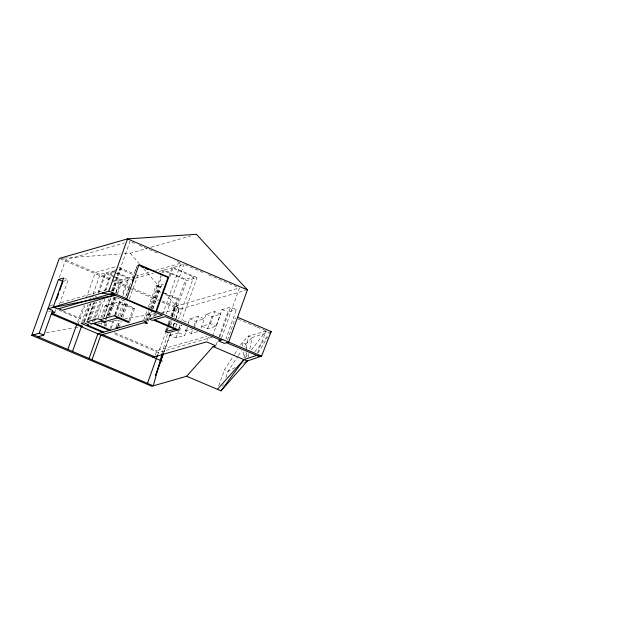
<?xml version="1.0" encoding="UTF-8"?>
<svg xmlns="http://www.w3.org/2000/svg" width="635" height="635" viewBox="0 0 635 635"><rect width="100%" height="100%" fill="white"/><g stroke="black" fill="none" stroke-linecap="round" stroke-linejoin="round"><path stroke-width="0.48" stroke-dasharray="3.17 2.38" d="M244.253 357.759L245.372 352.084M246.118 348.305L248.547 336.01L266.176 330.97L267.827 331.152M248.166 357.235L248.73 354.425M249.857 348.79L252.119 337.534L269.327 332.105M162.076 353.671L167.521 333.812M169.331 327.192L171.148 320.572M172.18 316.786L175.03 306.387L239.474 287.941L220.766 340.185M163.989 351.988L170.585 333.47M173.22 326.065L174.538 322.358M175.855 318.659L179.149 309.396L245.499 290.401M59.301 277.4L65.588 259.85L124.341 243.03M54.872 312.356L55.809 309.753M59.388 304.443L68.159 279.94L64.54 278.4M77.581 322.159L83.447 305.76M86.098 298.371L95.353 272.51L116.53 266.446M78.137 324.334L85.265 304.427M81.597 322.524L88.114 304.332M83.368 321.159L89.376 304.371M93.051 294.108L100.068 274.51L104.926 273.121L112.76 276.455M84.082 321.81L90.599 303.617M84.471 321.786L90.988 303.594M87.13 320.937L93.647 302.744M87.94 319.976L94.131 302.697M88.217 319.77L94.567 302.046M97.909 292.719L104.926 273.121M89.305 319.461L95.313 302.673M98.655 293.338L106.005 272.812L111.633 271.201L114.244 272.312M90.424 319.27L96.615 301.982M92.17 322.032L93.147 319.302M93.472 318.397L99.663 301.109M93.599 321.58L94.599 318.786M94.932 317.849L100.949 301.053M104.624 290.79L111.633 271.201M94.671 321.278L102.354 299.815M105.696 290.489L112.712 270.891L119.65 268.907L135.318 275.566M98.155 317.762L104.839 299.101M100.846 317.849L105.156 305.816L119.436 301.728L134.58 308.173L129.937 321.127M102.275 317.421L108.958 298.76M111.633 291.298L119.65 268.907M112.252 291.052L130.024 241.403L128.127 241.943M103.537 317.921L110.887 297.378L103.576 317.929M113.07 291.29L121.245 268.446M101.235 324.461L101.91 322.596M113.268 290.87L116.61 281.543L121.46 280.154L116.784 293.211M106.331 316.976L109.641 307.729L122.523 304.038L133.183 308.57L134.58 308.173M105.458 319.849L113.808 296.521M115.824 292.576L117.062 289.108L113.49 287.591L108.791 288.933M104.005 326.207L104.997 323.437M106.315 319.738L107.307 316.968M107.64 316.047L114.586 296.648M115.911 292.957L119.547 282.797L131.794 279.289M108.394 315.659L115.07 296.997M105.093 325.874L105.759 324.009M108.768 315.611L115.451 296.95M105.839 326.493L107.505 321.826M109.514 316.23L116.197 297.569M117.531 293.838L122.539 279.844L128.175 278.233L122.158 295.029M114.792 314.682L119.436 301.728M110.133 328.612L113.141 320.215M115.141 314.619L120.491 299.688M111.204 328.311L113.879 320.842M115.88 315.246L121.563 299.387M122.896 295.656L129.246 277.924L132.715 276.931M118.221 316.063L122.523 304.038M125.73 296.593L131.024 281.813M132.35 278.122L137.446 265.057L134.469 273.367M126.532 295.529L130.175 285.369M116.229 326.58L118.57 320.048M119.904 316.317L125.254 301.387L114.689 296.902M117.832 326.128L119.832 320.524M121.174 316.794L126.516 301.863M118.15 326.319L120.15 320.723M121.491 316.992L126.833 302.062M119.078 327.731L121.412 321.199M122.753 317.468L128.095 302.538M129.437 298.807L137.787 275.479L150.955 271.709M128.873 320.596L133.183 308.57M143.812 319.826L147.098 310.65M148.407 306.975L155.964 285.869L161.83 284.194L163.306 284.821M144.526 321.699L148.534 310.507M148.868 309.57L162.893 270.383L186.793 280.543L197.056 277.606L181.689 320.524M146.034 320.429L150.043 309.237M150.376 308.3L161.734 276.574M163.076 272.844L164.076 270.05L185.73 279.257L193.691 276.971L178.657 318.96M146.748 321.08L151.019 309.15M151.352 308.229L158.909 287.123L163.1 285.925M147.264 320.723L151.257 309.57M151.59 308.642L157.917 290.973L159.091 290.639L160.901 291.409M148.106 321.318L149.106 318.532M149.439 317.603L152.106 310.166M152.44 309.229L159.091 290.639M150.003 317.23L152.63 309.888M152.964 308.967L161.83 284.194M153.607 316.643L154.591 313.888M154.662 316.286L155.67 313.484M169.029 276.161L172.037 267.772L193.691 276.971M155.781 315.968L156.448 314.095M169.815 276.781L173.157 267.446L183.983 264.351L203.089 272.471M162.671 314.412L181.046 263.096L174.665 260.382M166.283 313.793L183.983 264.351M155.265 355.021L156.813 350.687L206.915 336.344M165.56 330.644L166.56 327.858M167.886 324.144L169.553 319.492M170.886 315.77L176.879 299.037L178.054 298.704L171.728 316.365M157.567 355.171L165.441 333.169M165.775 332.248L167.426 327.628M167.759 326.707L170.069 320.238M171.394 316.548L175.03 306.387M166.735 330.311L168.402 325.66M168.735 324.731L170.069 321.016M167.354 330.573L169.029 325.906M169.362 324.969L171.029 320.31M172.371 316.571L185.73 279.257M170.759 325.326L172.093 321.596M173.768 316.936L186.793 280.543M163.338 353.552L170.585 333.319M173.22 325.953L174.538 322.278M175.855 318.595L179.149 309.396L164.981 293.14M187.484 327.533L184.666 335.399L175.927 337.907L170.029 335.399L170.656 333.645M173.164 326.652L174.419 323.151L176.165 322.651M175.649 327.358L177.324 322.691M178.681 328.922L180.348 324.263M175.927 337.907L178.427 330.906M178.745 330.033L180.308 325.66L182.054 325.16M170.029 335.399L178.768 332.899L181.586 325.025M197.382 331.7L191.262 333.454L185.372 330.946L186.706 327.215M188.047 323.485L189.714 318.818L198.453 316.317L204.351 318.818L195.612 321.326L189.714 318.818M191.262 333.454L192.603 329.724M193.937 325.985L195.612 321.326M194.112 328.446L198.453 316.317M201.009 328.152L206.01 314.111L214.749 311.61L220.639 314.111L216.297 326.239L207.558 328.747L201.668 326.239L210.407 323.739L216.297 326.239M207.558 328.747L211.899 316.619L220.639 314.111M210.407 323.739L214.749 311.61M207.248 340.138L208.804 335.804M212.455 336.296L222.02 309.578L230.473 307.157L236.371 309.658L225.933 338.812M216.17 344.876L217.48 341.233M219.107 336.677L227.917 312.079L236.371 309.658M219.71 337.217L230.473 307.157M227.505 339.971L235.41 317.889M218.734 385.778L224.576 369.729L234.188 354.909M222.631 386.405L223.282 384.619M225.877 377.492L228.155 371.253L237.76 356.425M257.572 352.75L266.176 330.97L251.111 350.345M258.008 352.997L267.597 337.312M234.72 354.084L237.927 349.147M240.594 345.027L242.197 342.559L248.547 336.01L252.119 337.534L245.769 344.075L244.165 346.551M238.292 355.608L241.498 350.663M245.078 358.092L248.698 353.449M254.706 351.925L268.097 335.304M235.156 367.522L228.155 371.253L224.576 369.729M243.03 363.323L245.658 361.918M124.293 253.675L130.199 253.238L147.185 248.38M150.963 247.301L190.603 235.95M62.976 281.424L68.159 279.94M155.654 270.367L181.046 263.096M135.565 278.209L153.472 273.082M159.131 271.462L172.037 267.772M49.935 305.784L53.467 304.768M60.896 302.641L107.855 289.203M111.435 290.719L117.062 289.108M48.649 311.594L50.411 311.087M185.372 330.946L193.238 328.692M212.13 337.217L158.496 352.568L113.014 333.232M46.395 332.764L73.723 327.954M74.7 327.779L78.605 327.088M90.321 325.033L92.273 324.683M98.131 323.652L101.06 323.144M108.871 321.762L119.602 319.873M124.484 319.016L155.726 313.523M161.584 312.491L179.149 309.396L159.179 300.903M64.214 258.072L120.356 253.96M131.85 242.181L134.58 243.34M139.136 245.277L159.179 253.802M208.542 274.788L238.562 287.552M173.157 267.446L197.056 277.606M222.02 309.578L227.917 312.079M118.888 267.446L134.302 274.002M135.176 274.368L137.787 275.479M238.125 319.04L256.222 326.739M257.127 327.12L261.652 329.041M262.557 329.43L265.271 330.581M155.964 285.869L158.909 287.123M112.712 270.891L116.189 272.375M117.062 272.74L129.246 277.924M164.513 292.941L178.054 298.704M115.118 272.677L128.175 278.233M157.917 290.973L161.528 292.513M162.433 292.894L176.879 299.037M206.01 314.111L211.899 316.619M106.005 272.812L114.705 276.511M115.578 276.884L122.539 279.844M113.625 276.82L121.46 280.154M61.055 257.929L111.387 279.321M112.252 279.694L158.663 299.426M162.298 300.966L180.927 308.888M60.198 258.818L111.046 280.44M111.958 280.829L129.207 288.163M130.119 288.544L158.266 300.514M183.158 320.651L189.047 323.159M174.419 323.151L180.308 325.66M95.099 296.101L96.671 296.767M178.768 332.899L184.666 335.399M91.043 296.14L93.401 297.14M89.471 297.712L91.043 298.379M105.156 305.816L109.641 307.729M114.546 332.716L156.813 350.687M63.119 310.975L80.28 318.278L78.819 318.691L58.976 310.253M130.199 253.238L139.216 263.588M143.724 268.756L161.758 289.449M242.57 346.353L242.197 342.559L245.769 344.075L246.221 348.774M243.134 352.052L243.689 357.743M246.586 352.536L247.047 357.227"/><path stroke-width="0.95" d="M117.499 327.057L117.475 328.184L115.895 327.517L117.499 327.057L119.078 327.731M162.076 353.671L153.265 385.826L33.52 334.828M155.75 375.031L163.338 353.552M155.75 375.142L163.33 353.846M153.003 357.219L206.629 341.868L215.844 345.789L213.114 346.567L186.674 376.261L151.789 386.255L31.75 335.336L59.285 258.429L127.532 238.895L196.413 234.291L247.404 289.862L228.695 342.106L224.298 343.368L218.408 340.86L222.798 339.606M31.75 335.336L39.227 333.2L58.452 279.503L63.635 278.019L53.237 307.062L57.761 308.983L113.355 293.068M38.052 336.756L43.751 335.121L52.578 310.467L48.054 308.539L114.895 295.172L102.195 293.045M56.475 299.577L58.753 293.227M59.73 290.505L62.651 282.337M67.818 349.417L76.652 324.755L78.137 324.334M72.533 351.417L81.359 326.763L82.844 326.334L51.919 313.198L54.872 312.356L52.189 311.213M53.237 307.062L108.823 291.147L127.532 238.895L247.404 289.862M89.067 358.45L97.901 333.796L143.478 320.746L146.423 321.993L145.367 322.294L147.447 323.175L146.264 323.517L144.193 322.636L100.838 335.042L92.011 359.696M132.278 281.456L133.929 276.836M111.316 293.656L124.738 299.363L126.778 298.775L139.017 264.604L168.743 277.249L156.512 311.42L155.726 311.642L125.992 298.998M155.726 311.642L167.965 277.471L168.743 277.249M147.495 383.286L157.567 355.171M270.129 333.184L271.137 331.534L237.585 317.27M186.674 376.261L221.012 390.858L243.88 359.648L256.492 355.473L261.564 356.084L271.137 331.534L269.915 333.042M221.012 390.858L247.412 360.99L261.564 356.084L156.512 311.42M217.44 389.342L243.88 359.648L247.412 360.99L245.658 361.918M114.895 295.172L62.301 310.229L58.722 308.705M100.187 319.699L114.467 315.611L129.611 322.048L128.214 322.445L117.554 317.913L114.467 315.611M104.672 321.604L117.554 317.913M178.348 329.859L174.982 329.224L165.227 331.581L168.084 332.796L178.348 329.859L154.448 319.699L165.283 316.595L220.766 340.185M259.834 356.687L226.52 342.733M139.129 265.216L167.965 277.471M141.049 266.589L143.756 267.732M145.558 268.502L148.257 269.653M108.823 291.147L126.778 298.775M125.214 299.228L162.338 315.349L149.344 319.064L152.289 320.318L153.329 320.016L174.982 329.224M58.452 279.503L62.976 281.424M213.114 346.567L243.88 359.648M110.538 330.176L94.004 323.144L100.941 321.159L104.457 322.651L106.053 322.191L97.822 318.699L86.804 321.85L91.519 323.85L92.924 323.453L109.466 330.478M103.83 332.089L87.297 325.064L88.471 324.723L83.756 322.723L81.272 323.429L102.751 332.399M102.481 334.574L154.646 356.751M51.387 314.015L162.219 361.14M39.227 333.2L43.751 335.121"/></g></svg>
